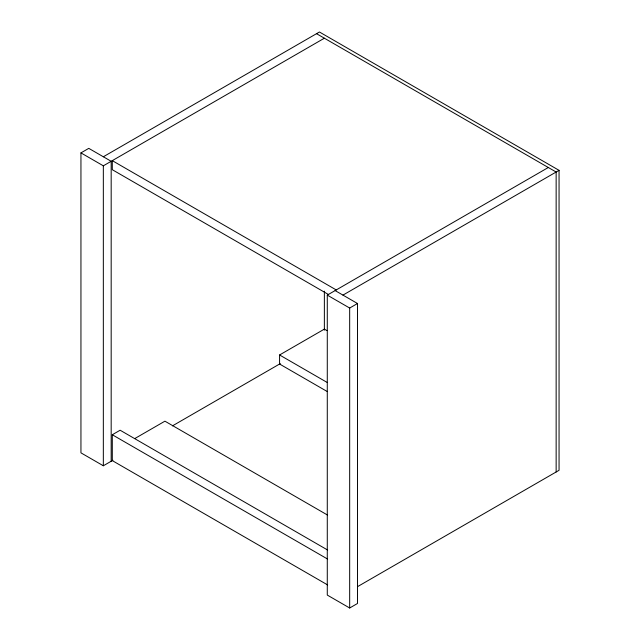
<?xml version="1.0" encoding="UTF-8"?>
<svg xmlns="http://www.w3.org/2000/svg" width="640" height="640" viewBox="0 0 640 640"><rect width="100%" height="100%" fill="white"/><g stroke="black" fill="none" stroke-linecap="round" stroke-linejoin="round"><path stroke-width="0.96" d="M112.896 460.256L103.336 465.776L80.944 452.848L80.944 152.888L88.776 148.36L111.176 161.288L111.176 461.256M103.336 156.768L319.44 32L559.056 170.344L559.056 470.304L357.624 586.6M80.944 152.888L103.336 165.816L324.368 38.208M335.12 290.584L357.512 303.512L357.512 603.472L349.672 608L327.28 595.072L327.28 295.112L548.312 167.496M342.952 295.112L559.056 170.344M327.592 584.904L112.296 460.608L112.296 434.752L120.128 430.224L327.648 550.032M327.28 295.112L349.672 308.04L357.512 303.512M134.776 438.576L164.92 421.176L327.472 515.024M327.136 391.48L279.576 364.024L279.576 354.976L324.368 329.12L326.96 330.616M172.456 425.872L280.344 363.584M316.528 33.68L556.144 172.024L556.144 471.984M336.232 289.936L112.296 160.648L112.296 169.696L328.456 294.496M279.576 354.976L327.136 382.432M112.296 434.752L327.592 559.048M349.672 308.04L349.672 608M324.368 291.176L324.368 330.168M103.336 165.816L103.336 465.776"/></g></svg>
